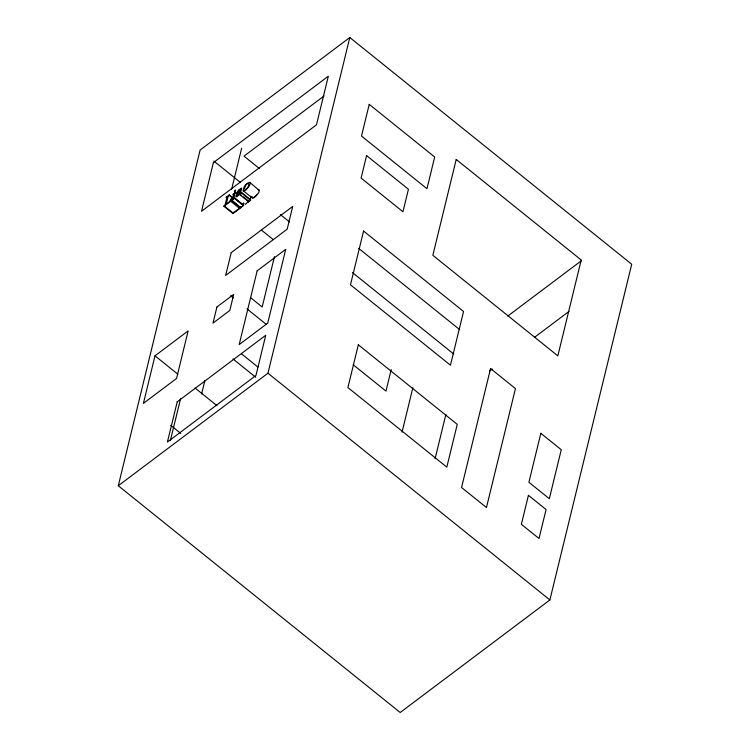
<?xml version="1.0" encoding="UTF-8"?>
<svg xmlns="http://www.w3.org/2000/svg" width="750" height="750" viewBox="0 0 750 750"><rect width="100%" height="100%" fill="white"/><g stroke="black" fill="none" stroke-linecap="round" stroke-linejoin="round"><path stroke-width="1.12" d="M244.725 203.7L245.531 204.262L248.737 201.169L243.3 196.8M239.681 193.884C233.475 201.225 235.744 193.209 240.356 191.025L240.506 189.009L236.981 192.534L238.631 189.975L241.603 188.053L240.694 193.322L241.669 192.553L250.725 199.828L250.584 200.381L248.653 201.834L239.597 194.55L239.681 193.884L241.491 195.338M248.653 201.834L248.737 201.169M252.234 196.613L252.272 197.981L253.959 197.925L258.225 193.341A6.009 2.072 -51.2 0 0 259.228 190.388L249.656 182.297C246.159 183.084 243.112 187.144 243.216 190.697L252.272 197.981M250.856 196.191L250.013 199.688M118.284 485.747L200.119 150.037L349.8 37.5L631.716 264.253L549.881 599.963L400.2 712.5L118.284 485.747L267.956 373.209L349.8 37.5M154.997 355.819L143.409 403.369L176.55 378.45L188.138 330.9L154.997 355.819L177.769 374.137M240.253 206.691L239.756 208.519L233.044 213.572L223.987 206.287L225.159 204.516L227.053 196.988L226.059 197.775L226.2 197.203L229.247 194.906L233.775 198.553M233.25 199.941L231.441 198.488L229.509 201.6L226.172 204.253L228.075 196.697L229.247 194.906M170.353 440.644L180.619 398.541M231.656 189.178L241.641 148.209M235.247 192.413L233.7 198.581L234.562 197.906L243.619 205.181L240.722 207.797L231.666 200.512L233.934 194.091L232.959 194.869L233.091 194.325L235.247 192.413L237.056 193.875M231.666 200.512L234.562 197.906M233.044 213.572L234.216 211.8M239.597 194.55L241.669 192.553M240.722 207.797L233.578 201.581M243.619 205.181L242.756 205.866L243.534 202.847M201.609 393.975L204.891 380.541M274.453 256.631L262.181 306.984L250.425 297.534M391.209 369.562L385.959 391.106L353.222 364.772M402.037 432.169L412.856 387.806M435.084 458.747L445.903 414.384M223.987 206.287L230.709 201.234L231.441 198.488M241.613 206.484L241.163 207.103M256.706 194.887L255.544 196.359M247.847 201.853L248.334 201.291M238.566 208.884L235.228 211.528M324.056 95.963L244.003 156.141L259.472 168.591M507.712 316.106L581.25 260.822M489.525 371.166L492.328 369.056M534.431 337.406L569.044 311.381M255.066 196.753L253.997 197.203M258.131 189.6L259.078 189.853M243.216 190.697L244.162 190.95L245.784 190.069L249.169 186.056A6.009 2.072 -51.2 0 0 250.172 183.103L250.022 182.569M358.65 248.353L459.647 329.587M213.806 161.044L240.262 182.325M280.406 214.612L289.528 221.953M352.481 272.587L453.759 354.037M241.537 193.097L250.584 200.381M238.116 191.137L239.925 192.591M233.972 197.662L243.028 204.938M234.431 198.431L243.488 205.716M229.144 195.338L232.762 198.253M230.709 201.234L239.756 208.519M261.45 230.109L273.206 239.569M224.091 205.866L233.147 213.141M230.634 295.725L233.362 297.928M247.031 308.916L266.175 324.309M267.956 373.209L549.881 599.963M241.528 353.878L257.925 367.069M232.988 358.941L255.703 377.222M195.075 388.059L216.938 405.637M170.738 425.344L180.75 433.397M244.519 188.681C245.456 192.075 249.516 185.662 248.737 183.778C246.862 182.269 244.65 186.938 244.519 188.681M234.403 191.372C235.959 192.328 236.072 187.847 234.403 191.372M237 195.253C237.872 196.566 240.459 192.872 240.253 191.466L237 195.253M213.384 162.637L201.534 211.256L316.472 124.837L328.331 76.209L213.384 162.637M177.216 401.841L167.409 442.05L255.947 375.487L265.744 335.269L177.216 401.841M216.919 307.003L213 323.1L229.8 310.463L233.719 294.366L216.919 307.003M231.206 252.666L225.656 275.456L287.156 229.209L292.716 206.428L231.206 252.666M257.156 270.816L239.175 344.597L267.741 323.119L285.731 249.337L257.156 270.816M369.225 104.353L361.5 136.05L426.966 188.709L434.691 157.012L369.225 104.353M366.591 155.606L361.106 178.097L402.956 211.753L408.441 189.253L366.591 155.606M363.572 231.047L350.475 284.794L450.459 365.212L463.556 311.466L363.572 231.047M358.331 344.794L347.906 387.572L446.822 467.128L457.247 424.359L358.331 344.794M456.216 159.45L432.844 255.328L557.841 355.866L581.213 259.988L456.216 159.45M490.566 368.55L461.559 487.509L486.459 507.534L515.456 388.575L490.566 368.55M540.834 433.312L528.9 482.278L549.328 498.713L561.262 449.738L540.834 433.312M528.431 495.309L521.362 524.306L539.016 538.5L546.084 509.513L528.431 495.309"/></g></svg>
